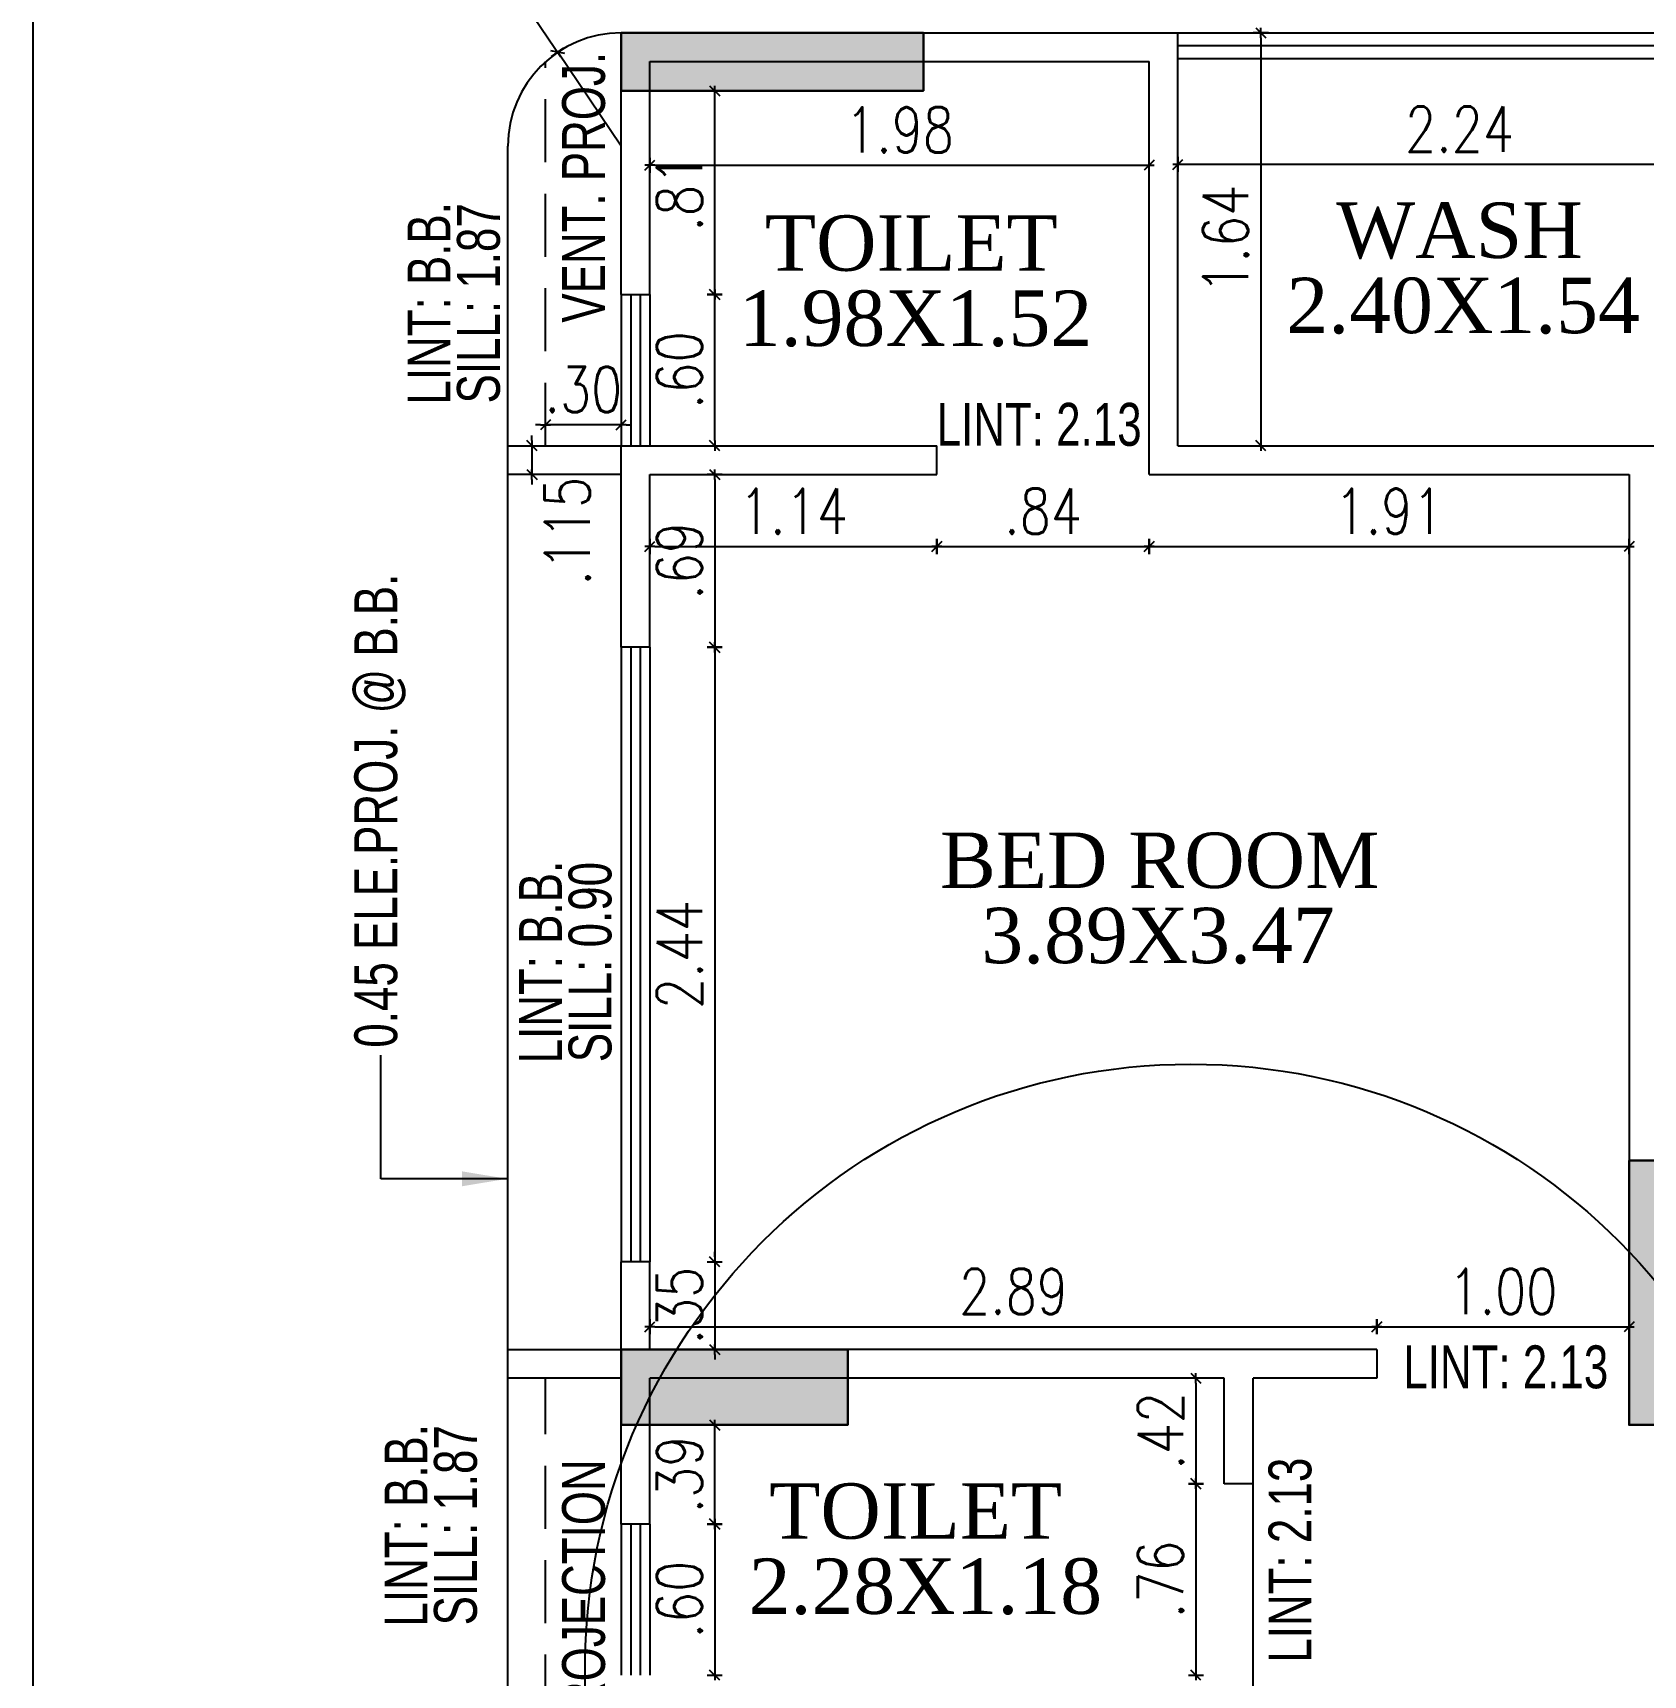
# Model space of a CAD drawing. Header units: inches. Extents: x 14235 to 14499, y 0 to 2549.
# Drawn here: x 14292.83 to 14299.22, y 2358.33 to 2364.85 of the extents above; entities that cross this region are included whole.
import ezdxf
from ezdxf.enums import TextEntityAlignment as Align

# ---------------------------------------------------------------- set-up
doc = ezdxf.new("R2010")
doc.units = ezdxf.units.IN
doc.header["$LTSCALE"] = 0.25
doc.header["$MEASUREMENT"] = 0
doc.header["$PDMODE"] = 35
doc.linetypes.add('DASHEDX2', pattern=[1.5, 1, -0.5])
for name, color, linetype in [('edges', 1, 'Continuous'), ('proj-internal', 1, 'DASHEDX2'), ('steel', 251, 'Continuous'), ('text-large', 7, 'Continuous'), ('wall', 7, 'Continuous'), ('windows', 106, 'Continuous'), ('WORK TEX', 6, 'Continuous'), ('WORKING DIM', 7, 'Continuous')]:
    doc.layers.add(name, color=color, linetype=linetype)
doc.layers.add('P-COL', color=7, linetype='Continuous', lineweight=30)
doc.layers.add('P-COLHAT', color=8, linetype='Continuous', lineweight=25)
doc.styles.add('ARIAL', font='TIMES_0.TTF')
doc.styles.add('ARL', font='swisscl_0.ttf')
doc.styles.add('romans', font='romans.shx', dxfattribs={"width": 0.8})
doc.dimstyles.new('121', dxfattribs={"dimscale": 0.1, "dimtxt": 1.8, "dimasz": 0.2, "dimexe": 0.03125, "dimexo": 0.25, "dimgap": 0.5, "dimtad": 1, "dimzin": 4, "dimdsep": 46, "dimtxsty": 'romans', "dimblk1": 'MINITICK', "dimblk2": 'MINITICK', "dimsah": 1, "dimcen": 1, "dimse1": 1, "dimse2": 1, "dimclrd": 252, "dimclre": 256, "dimclrt": 7, "dimadec": 3, "dimazin": 0, "dimtfac": 0.8, "dimtix": 1, "dimtmove": 2, "dimatfit": 3, "dimfxl": 0, "dimtolj": 1, "dimtzin": 3, "dimarcsym": 0})
doc.dimstyles.new('DFSGSG', dxfattribs={"dimtxt": 0.17, "dimasz": 0.18, "dimexe": 0.18, "dimexo": 0.0625, "dimgap": 0.09, "dimtad": 1, "dimzin": 0, "dimdsep": 46, "dimtxsty": 'ARIAL', "dimcen": 0.09, "dimse1": 1, "dimse2": 1, "dimaunit": 1, "dimadec": 0, "dimazin": 0, "dimtfac": 1, "dimtix": 1, "dimtofl": 0, "dimtmove": 0, "dimatfit": 3, "dimfxl": 0, "dimtolj": 1, "dimtzin": 0, "dimarcsym": 0})

# ---------------------------------------------------------------- blocks, each defined once
blk = doc.blocks.new('B')
at = {"layer": 'P-COLHAT', "lineweight": 30}
for points in [[(-0.3, -13.2006), (-0.3, -13.4306), (0.9, -13.4306), (0.9, -13.2006)], [(3.7015, -17.6765), (4.0015, -17.6765), (4.0015, -18.7265), (3.7015, -18.7265)], [(-0.3, -18.7265), (-0.3, -18.4265), (0.6, -18.4265), (0.6, -18.7265)]]:
    blk.add_hatch(color=256, dxfattribs=at).paths.add_polyline_path(points)
at = {"layer": 'P-COL'}
for points in [[(-0.3, -13.2006), (-0.3, -13.4306), (0.9, -13.4306), (0.9, -13.2006)], [(3.7015, -17.6765), (4.0015, -17.6765), (4.0015, -18.7265), (3.7015, -18.7265)], [(-0.3, -18.7265), (-0.3, -18.4265), (0.6, -18.4265), (0.6, -18.7265)]]:
    blk.add_lwpolyline(points, close=True, dxfattribs=at)
blk = doc.blocks.new('MINITICK')
at = {"color": 7}
for p, q in [((1, 1), (-1, -1)), ((-1, 0), (1, 0)), ((0, -1.5), (0, 1.5))]:
    blk.add_line(p, q, dxfattribs=at)
blk = doc.blocks.new('*D259')
at = {"layer": 'Defpoints', "color": 0, "transparency": 16777216}
for p in [(14297.2596, 2364.5618), (14295.2779, 2364.4432), (14297.2596, 2364.3263)]:
    blk.add_point(p, dxfattribs=at)
at = {"layer": 'WORKING DIM', "color": 252, "lineweight": -2, "transparency": 16777216}
blk.add_line((14295.2979, 2364.3263), (14297.2396, 2364.3263), dxfattribs=at)
at = {"layer": 'WORKING DIM', "color": 252, "lineweight": -2, "transparency": 16777216, "xscale": 0.02, "yscale": 0.02, "zscale": 0.02, "rotation": 180}
blk.add_blockref('MINITICK', (14295.2779, 2364.3263), dxfattribs=at)
at = {"layer": 'WORKING DIM', "color": 252, "lineweight": -2, "transparency": 16777216, "xscale": 0.02, "yscale": 0.02, "zscale": 0.02}
blk.add_blockref('MINITICK', (14297.2596, 2364.3263), dxfattribs=at)
at = {"layer": 'WORKING DIM', "color": 7, "transparency": 16777216, "insert": (14296.2687, 2364.4663), "char_height": 0.18, "attachment_point": 5, "style": 'romans'}
blk.add_mtext('\\A1;1.98', dxfattribs=at)
blk = doc.blocks.new('*D260')
at = {"layer": 'Defpoints', "color": 0, "transparency": 16777216}
for p in [(14295.2779, 2364.6218), (14295.535, 2364.6218), (14295.2779, 2363.8128)]:
    blk.add_point(p, dxfattribs=at)
at = {"layer": 'WORKING DIM', "color": 252, "lineweight": -2, "transparency": 16777216}
blk.add_line((14295.535, 2363.8328), (14295.535, 2364.6018), dxfattribs=at)
at = {"layer": 'WORKING DIM', "color": 252, "lineweight": -2, "transparency": 16777216, "xscale": 0.02, "yscale": 0.02, "zscale": 0.02}
for p, rotation in [((14295.535, 2364.6218), 90), ((14295.535, 2363.8128), 270)]:
    blk.add_blockref('MINITICK', p, dxfattribs=dict(at, rotation=rotation))
at = {"layer": 'WORKING DIM', "color": 7, "transparency": 16777216, "insert": (14295.395, 2364.2173), "char_height": 0.18, "attachment_point": 5, "rotation": 90, "style": 'romans'}
blk.add_mtext('\\A1;.81', dxfattribs=at)
blk = doc.blocks.new('*D261')
at = {"layer": 'Defpoints', "color": 0, "transparency": 16777216}
for p in [(14295.2779, 2363.8128), (14295.535, 2363.8128), (14295.2779, 2363.2131)]:
    blk.add_point(p, dxfattribs=at)
at = {"layer": 'WORKING DIM', "color": 252, "lineweight": -2, "transparency": 16777216}
blk.add_line((14295.535, 2363.2331), (14295.535, 2363.7928), dxfattribs=at)
at = {"layer": 'WORKING DIM', "color": 252, "lineweight": -2, "transparency": 16777216, "xscale": 0.02, "yscale": 0.02, "zscale": 0.02}
for p, rotation in [((14295.535, 2363.8128), 90), ((14295.535, 2363.2131), 270)]:
    blk.add_blockref('MINITICK', p, dxfattribs=dict(at, rotation=rotation))
at = {"layer": 'WORKING DIM', "color": 7, "transparency": 16777216, "insert": (14295.395, 2363.513), "char_height": 0.18, "attachment_point": 5, "rotation": 90, "style": 'romans'}
blk.add_mtext('\\A1;.60', dxfattribs=at)
blk = doc.blocks.new('*D262')
at = {"layer": 'Defpoints', "color": 0, "transparency": 16777216}
for p in [(14295.2779, 2363.0988), (14296.4174, 2363.0988), (14296.4174, 2362.8129)]:
    blk.add_point(p, dxfattribs=at)
at = {"layer": 'WORKING DIM', "color": 252, "lineweight": -2, "transparency": 16777216}
blk.add_line((14295.2979, 2362.8129), (14296.3974, 2362.8129), dxfattribs=at)
at = {"layer": 'WORKING DIM', "color": 252, "lineweight": -2, "transparency": 16777216, "xscale": 0.02, "yscale": 0.02, "zscale": 0.02, "rotation": 180}
blk.add_blockref('MINITICK', (14295.2779, 2362.8129), dxfattribs=at)
at = {"layer": 'WORKING DIM', "color": 252, "lineweight": -2, "transparency": 16777216, "xscale": 0.02, "yscale": 0.02, "zscale": 0.02}
blk.add_blockref('MINITICK', (14296.4174, 2362.8129), dxfattribs=at)
at = {"layer": 'WORKING DIM', "color": 7, "transparency": 16777216, "insert": (14295.8476, 2362.9529), "char_height": 0.18, "attachment_point": 5, "style": 'romans'}
blk.add_mtext('\\A1;1.14', dxfattribs=at)
blk = doc.blocks.new('*D263')
at = {"layer": 'Defpoints', "color": 0, "transparency": 16777216}
for p in [(14296.4174, 2363.1559), (14297.2596, 2363.1559), (14297.2596, 2362.8129)]:
    blk.add_point(p, dxfattribs=at)
at = {"layer": 'WORKING DIM', "color": 252, "lineweight": -2, "transparency": 16777216}
blk.add_line((14296.4374, 2362.8129), (14297.2396, 2362.8129), dxfattribs=at)
at = {"layer": 'WORKING DIM', "color": 252, "lineweight": -2, "transparency": 16777216, "xscale": 0.02, "yscale": 0.02, "zscale": 0.02, "rotation": 180}
blk.add_blockref('MINITICK', (14296.4174, 2362.8129), dxfattribs=at)
at = {"layer": 'WORKING DIM', "color": 252, "lineweight": -2, "transparency": 16777216, "xscale": 0.02, "yscale": 0.02, "zscale": 0.02}
blk.add_blockref('MINITICK', (14297.2596, 2362.8129), dxfattribs=at)
at = {"layer": 'WORKING DIM', "color": 7, "transparency": 16777216, "insert": (14296.8385, 2362.9529), "char_height": 0.18, "attachment_point": 5, "style": 'romans'}
blk.add_mtext('\\A1;.84', dxfattribs=at)
blk = doc.blocks.new('*D264')
at = {"layer": 'Defpoints', "color": 0, "transparency": 16777216}
for p in [(14297.3739, 2364.6218), (14299.6099, 2364.6218), (14297.3739, 2364.3295)]:
    blk.add_point(p, dxfattribs=at)
at = {"layer": 'WORKING DIM', "color": 252, "lineweight": -2, "transparency": 16777216}
blk.add_line((14299.5899, 2364.3295), (14297.3939, 2364.3295), dxfattribs=at)
at = {"layer": 'WORKING DIM', "color": 252, "lineweight": -2, "transparency": 16777216, "xscale": 0.02, "yscale": 0.02, "zscale": 0.02, "rotation": 180}
blk.add_blockref('MINITICK', (14297.3739, 2364.3295), dxfattribs=at)
at = {"layer": 'WORKING DIM', "color": 252, "lineweight": -2, "transparency": 16777216, "xscale": 0.02, "yscale": 0.02, "zscale": 0.02}
blk.add_blockref('MINITICK', (14299.6099, 2364.3295), dxfattribs=at)
at = {"layer": 'WORKING DIM', "color": 7, "transparency": 16777216, "insert": (14298.4919, 2364.4695), "char_height": 0.18, "attachment_point": 5, "style": 'romans'}
blk.add_mtext('\\A1;2.24', dxfattribs=at)
blk = doc.blocks.new('*D265')
at = {"layer": 'Defpoints', "color": 0, "transparency": 16777216}
for p in [(14297.6444, 2364.8518), (14297.5637, 2363.2131), (14297.7032, 2363.2131)]:
    blk.add_point(p, dxfattribs=at)
at = {"layer": 'WORKING DIM', "color": 252, "lineweight": -2, "transparency": 16777216}
blk.add_line((14297.7032, 2364.8318), (14297.7032, 2363.2331), dxfattribs=at)
at = {"layer": 'WORKING DIM', "color": 252, "lineweight": -2, "transparency": 16777216, "xscale": 0.02, "yscale": 0.02, "zscale": 0.02}
for p, rotation in [((14297.7032, 2364.8518), 90), ((14297.7032, 2363.2131), 270)]:
    blk.add_blockref('MINITICK', p, dxfattribs=dict(at, rotation=rotation))
at = {"layer": 'WORKING DIM', "color": 7, "transparency": 16777216, "insert": (14297.5632, 2364.0324), "char_height": 0.18, "attachment_point": 5, "rotation": 90, "style": 'romans'}
blk.add_mtext('\\A1;1.64', dxfattribs=at)
blk = doc.blocks.new('*D268')
at = {"layer": 'Defpoints', "color": 0, "transparency": 16777216}
for p in [(14297.2596, 2363.0988), (14299.1651, 2363.0988), (14299.1651, 2362.8129)]:
    blk.add_point(p, dxfattribs=at)
at = {"layer": 'WORKING DIM', "color": 252, "lineweight": -2, "transparency": 16777216}
blk.add_line((14297.2796, 2362.8129), (14299.1451, 2362.8129), dxfattribs=at)
at = {"layer": 'WORKING DIM', "color": 252, "lineweight": -2, "transparency": 16777216, "xscale": 0.02, "yscale": 0.02, "zscale": 0.02, "rotation": 180}
blk.add_blockref('MINITICK', (14297.2596, 2362.8129), dxfattribs=at)
at = {"layer": 'WORKING DIM', "color": 252, "lineweight": -2, "transparency": 16777216, "xscale": 0.02, "yscale": 0.02, "zscale": 0.02}
blk.add_blockref('MINITICK', (14299.1651, 2362.8129), dxfattribs=at)
at = {"layer": 'WORKING DIM', "color": 7, "transparency": 16777216, "insert": (14298.2123, 2362.9529), "char_height": 0.18, "attachment_point": 5, "style": 'romans'}
blk.add_mtext('\\A1;1.91', dxfattribs=at)
blk = doc.blocks.new('*D306')
at = {"layer": 'Defpoints', "color": 0, "transparency": 16777216}
for p in [(14295.2779, 2363.0988), (14295.2779, 2362.4128), (14295.535, 2362.4128)]:
    blk.add_point(p, dxfattribs=at)
at = {"layer": 'WORKING DIM', "color": 252, "lineweight": -2, "transparency": 16777216}
blk.add_line((14295.535, 2363.0788), (14295.535, 2362.4328), dxfattribs=at)
at = {"layer": 'WORKING DIM', "color": 252, "lineweight": -2, "transparency": 16777216, "xscale": 0.02, "yscale": 0.02, "zscale": 0.02}
for p, rotation in [((14295.535, 2363.0988), 90), ((14295.535, 2362.4128), 270)]:
    blk.add_blockref('MINITICK', p, dxfattribs=dict(at, rotation=rotation))
at = {"layer": 'WORKING DIM', "color": 7, "transparency": 16777216, "insert": (14295.395, 2362.7558), "char_height": 0.18, "attachment_point": 5, "rotation": 90, "style": 'romans'}
blk.add_mtext('\\A1;.69', dxfattribs=at)
blk = doc.blocks.new('*D307')
at = {"layer": 'Defpoints', "color": 0, "transparency": 16777216}
for p in [(14295.2017, 2362.4128), (14295.2017, 2359.9738), (14295.535, 2359.9738)]:
    blk.add_point(p, dxfattribs=at)
at = {"layer": 'WORKING DIM', "color": 252, "lineweight": -2, "transparency": 16777216}
blk.add_line((14295.535, 2362.3928), (14295.535, 2359.9938), dxfattribs=at)
at = {"layer": 'WORKING DIM', "color": 252, "lineweight": -2, "transparency": 16777216, "xscale": 0.02, "yscale": 0.02, "zscale": 0.02}
for p, rotation in [((14295.535, 2362.4128), 90), ((14295.535, 2359.9738), 270)]:
    blk.add_blockref('MINITICK', p, dxfattribs=dict(at, rotation=rotation))
at = {"layer": 'WORKING DIM', "color": 7, "transparency": 16777216, "insert": (14295.395, 2361.1933), "char_height": 0.18, "attachment_point": 5, "rotation": 90, "style": 'romans'}
blk.add_mtext('\\A1;2.44', dxfattribs=at)
blk = doc.blocks.new('*D308')
at = {"layer": 'Defpoints', "color": 0, "transparency": 16777216}
for p in [(14295.2779, 2359.9738), (14295.2779, 2359.6259), (14295.535, 2359.6259)]:
    blk.add_point(p, dxfattribs=at)
at = {"layer": 'WORKING DIM', "color": 252, "lineweight": -2, "transparency": 16777216}
for p, q in [((14295.535, 2359.9938), (14295.535, 2360.0138)), ((14295.535, 2359.9738), (14295.535, 2359.6259)), ((14295.535, 2359.6059), (14295.535, 2359.5859))]:
    blk.add_line(p, q, dxfattribs=at)
at = {"layer": 'WORKING DIM', "color": 252, "lineweight": -2, "transparency": 16777216, "xscale": 0.02, "yscale": 0.02, "zscale": 0.02}
for p, rotation in [((14295.535, 2359.9738), 270), ((14295.535, 2359.6259), 90)]:
    blk.add_blockref('MINITICK', p, dxfattribs=dict(at, rotation=rotation))
at = {"layer": 'WORKING DIM', "color": 7, "transparency": 16777216, "insert": (14295.395, 2359.7998), "char_height": 0.18, "attachment_point": 5, "rotation": 90, "style": 'romans'}
blk.add_mtext('\\A1;.35', dxfattribs=at)
blk = doc.blocks.new('*D309')
at = {"layer": 'Defpoints', "color": 0, "transparency": 16777216}
for p in [(14299.1651, 2359.7159), (14298.1642, 2359.5116), (14299.1651, 2359.5116)]:
    blk.add_point(p, dxfattribs=at)
at = {"layer": 'WORKING DIM', "color": 252, "lineweight": -2, "transparency": 16777216}
blk.add_line((14298.1842, 2359.7159), (14299.1451, 2359.7159), dxfattribs=at)
at = {"layer": 'WORKING DIM', "color": 252, "lineweight": -2, "transparency": 16777216, "xscale": 0.02, "yscale": 0.02, "zscale": 0.02, "rotation": 180}
blk.add_blockref('MINITICK', (14298.1642, 2359.7159), dxfattribs=at)
at = {"layer": 'WORKING DIM', "color": 252, "lineweight": -2, "transparency": 16777216, "xscale": 0.02, "yscale": 0.02, "zscale": 0.02}
blk.add_blockref('MINITICK', (14299.1651, 2359.7159), dxfattribs=at)
at = {"layer": 'WORKING DIM', "color": 7, "transparency": 16777216, "insert": (14298.6646, 2359.8559), "char_height": 0.18, "attachment_point": 5, "style": 'romans'}
blk.add_mtext('\\A1;1.00', dxfattribs=at)
blk = doc.blocks.new('*D333')
at = {"layer": 'Defpoints', "color": 0, "transparency": 16777216}
for p in [(14298.1642, 2359.7159), (14295.2779, 2359.6259), (14298.1642, 2359.6259)]:
    blk.add_point(p, dxfattribs=at)
at = {"layer": 'WORKING DIM', "color": 252, "lineweight": -2, "transparency": 16777216}
blk.add_line((14295.2979, 2359.7159), (14298.1442, 2359.7159), dxfattribs=at)
at = {"layer": 'WORKING DIM', "color": 252, "lineweight": -2, "transparency": 16777216, "xscale": 0.02, "yscale": 0.02, "zscale": 0.02, "rotation": 180}
blk.add_blockref('MINITICK', (14295.2779, 2359.7159), dxfattribs=at)
at = {"layer": 'WORKING DIM', "color": 252, "lineweight": -2, "transparency": 16777216, "xscale": 0.02, "yscale": 0.02, "zscale": 0.02}
blk.add_blockref('MINITICK', (14298.1642, 2359.7159), dxfattribs=at)
at = {"layer": 'WORKING DIM', "color": 7, "transparency": 16777216, "insert": (14296.7211, 2359.8559), "char_height": 0.18, "attachment_point": 5, "style": 'romans'}
blk.add_mtext('\\A1;2.89', dxfattribs=at)
blk = doc.blocks.new('*D347')
at = {"layer": 'Defpoints', "color": 0, "transparency": 16777216}
for p in [(14294.9119, 2364.7749), (14295.1636, 2364.4018)]:
    blk.add_point(p, dxfattribs=at)
at = {"layer": 'WORKING DIM', "color": 252, "lineweight": -2, "transparency": 16777216}
for p, q in [((14294.5882, 2365.2547), (14294.9007, 2364.7914)), ((14295.1636, 2364.4018), (14294.9119, 2364.7749))]:
    blk.add_line(p, q, dxfattribs=at)
at = {"layer": 'WORKING DIM', "color": 252, "lineweight": -2, "transparency": 16777216, "xscale": 0.02, "yscale": 0.02, "zscale": 0.02, "rotation": 304.0031793936076}
blk.add_blockref('MINITICK', (14294.9119, 2364.7749), dxfattribs=at)
at = {"layer": 'WORKING DIM', "color": 7, "transparency": 16777216, "insert": (14294.8549, 2365.1097), "char_height": 0.18, "attachment_point": 5, "rotation": 304.00318, "style": 'romans'}
blk.add_mtext('\\A1;R.45', dxfattribs=at)
blk = doc.blocks.new('*D349')
at = {"layer": 'Defpoints', "color": 0, "transparency": 16777216}
for p in [(14295.2779, 2358.9329), (14295.2779, 2358.3329), (14295.535, 2358.3329)]:
    blk.add_point(p, dxfattribs=at)
at = {"layer": 'WORKING DIM', "color": 252, "lineweight": -2, "transparency": 16777216}
blk.add_line((14295.535, 2358.9129), (14295.535, 2358.3529), dxfattribs=at)
at = {"layer": 'WORKING DIM', "color": 252, "lineweight": -2, "transparency": 16777216, "xscale": 0.02, "yscale": 0.02, "zscale": 0.02}
for p, rotation in [((14295.535, 2358.9329), 90), ((14295.535, 2358.3329), 270)]:
    blk.add_blockref('MINITICK', p, dxfattribs=dict(at, rotation=rotation))
at = {"layer": 'WORKING DIM', "color": 7, "transparency": 16777216, "insert": (14295.395, 2358.6329), "char_height": 0.18, "attachment_point": 5, "rotation": 90, "style": 'romans'}
blk.add_mtext('\\A1;.60', dxfattribs=at)
blk = doc.blocks.new('*D350')
at = {"layer": 'Defpoints', "color": 0, "transparency": 16777216}
for p in [(14295.2779, 2359.3259), (14295.535, 2359.3259), (14295.2779, 2358.9329)]:
    blk.add_point(p, dxfattribs=at)
at = {"layer": 'WORKING DIM', "color": 252, "lineweight": -2, "transparency": 16777216}
blk.add_line((14295.535, 2358.9529), (14295.535, 2359.3059), dxfattribs=at)
at = {"layer": 'WORKING DIM', "color": 252, "lineweight": -2, "transparency": 16777216, "xscale": 0.02, "yscale": 0.02, "zscale": 0.02}
for p, rotation in [((14295.535, 2359.3259), 90), ((14295.535, 2358.9329), 270)]:
    blk.add_blockref('MINITICK', p, dxfattribs=dict(at, rotation=rotation))
at = {"layer": 'WORKING DIM', "color": 7, "transparency": 16777216, "insert": (14295.395, 2359.1294), "char_height": 0.18, "attachment_point": 5, "rotation": 90, "style": 'romans'}
blk.add_mtext('\\A1;.39', dxfattribs=at)
blk = doc.blocks.new('*D356')
at = {"layer": 'Defpoints', "color": 0, "transparency": 16777216}
for p in [(14297.5579, 2359.5116), (14297.4455, 2359.0929), (14297.5579, 2359.0929)]:
    blk.add_point(p, dxfattribs=at)
at = {"layer": 'WORKING DIM', "color": 252, "lineweight": -2, "transparency": 16777216}
blk.add_line((14297.4455, 2359.4916), (14297.4455, 2359.1129), dxfattribs=at)
at = {"layer": 'WORKING DIM', "color": 252, "lineweight": -2, "transparency": 16777216, "xscale": 0.02, "yscale": 0.02, "zscale": 0.02}
for p, rotation in [((14297.4455, 2359.5116), 90), ((14297.4455, 2359.0929), 270)]:
    blk.add_blockref('MINITICK', p, dxfattribs=dict(at, rotation=rotation))
at = {"layer": 'WORKING DIM', "color": 7, "transparency": 16777216, "insert": (14297.3055, 2359.3022), "char_height": 0.18, "attachment_point": 5, "rotation": 90, "style": 'romans'}
blk.add_mtext('\\A1;.42', dxfattribs=at)
blk = doc.blocks.new('*D357')
at = {"layer": 'Defpoints', "color": 0, "transparency": 16777216}
for p in [(14297.6154, 2359.0929), (14297.4455, 2358.3329), (14297.6154, 2358.3329)]:
    blk.add_point(p, dxfattribs=at)
at = {"layer": 'WORKING DIM', "color": 252, "lineweight": -2, "transparency": 16777216}
blk.add_line((14297.4455, 2359.0729), (14297.4455, 2358.3529), dxfattribs=at)
at = {"layer": 'WORKING DIM', "color": 252, "lineweight": -2, "transparency": 16777216, "xscale": 0.02, "yscale": 0.02, "zscale": 0.02}
for p, rotation in [((14297.4455, 2359.0929), 90), ((14297.4455, 2358.3329), 270)]:
    blk.add_blockref('MINITICK', p, dxfattribs=dict(at, rotation=rotation))
at = {"layer": 'WORKING DIM', "color": 7, "transparency": 16777216, "insert": (14297.3055, 2358.7129), "char_height": 0.18, "attachment_point": 5, "rotation": 90, "style": 'romans'}
blk.add_mtext('\\A1;.76', dxfattribs=at)
blk = doc.blocks.new('*D365')
at = {"layer": 'Defpoints', "color": 0, "transparency": 16777216}
for p in [(14294.8636, 2363.5018), (14295.1636, 2363.4204), (14294.8636, 2363.2961)]:
    blk.add_point(p, dxfattribs=at)
at = {"layer": 'WORKING DIM', "color": 252, "lineweight": -2, "transparency": 16777216}
for p, q in [((14294.8436, 2363.2961), (14294.8236, 2363.2961)), ((14295.1636, 2363.2961), (14294.8636, 2363.2961)), ((14295.1836, 2363.2961), (14295.2036, 2363.2961))]:
    blk.add_line(p, q, dxfattribs=at)
at = {"layer": 'WORKING DIM', "color": 252, "lineweight": -2, "transparency": 16777216, "xscale": 0.02, "yscale": 0.02, "zscale": 0.02}
blk.add_blockref('MINITICK', (14294.8636, 2363.2961), dxfattribs=at)
at = {"layer": 'WORKING DIM', "color": 252, "lineweight": -2, "transparency": 16777216, "xscale": 0.02, "yscale": 0.02, "zscale": 0.02, "rotation": 180}
blk.add_blockref('MINITICK', (14295.1636, 2363.2961), dxfattribs=at)
at = {"layer": 'WORKING DIM', "color": 7, "transparency": 16777216, "insert": (14295.0136, 2363.4361), "char_height": 0.18, "attachment_point": 5, "style": 'romans'}
blk.add_mtext('\\A1;.30', dxfattribs=at)
blk = doc.blocks.new('*D377')
at = {"layer": 'Defpoints', "color": 0, "transparency": 16777216}
for p in [(14294.786, 2363.2131), (14294.786, 2363.0988), (14294.8096, 2363.0988)]:
    blk.add_point(p, dxfattribs=at)
at = {"layer": 'WORKING DIM', "color": 252, "lineweight": -2, "transparency": 16777216}
for p, q in [((14294.8096, 2363.2331), (14294.8096, 2363.2531)), ((14294.8096, 2363.2131), (14294.8096, 2363.0988)), ((14294.8096, 2363.0788), (14294.8096, 2363.0588))]:
    blk.add_line(p, q, dxfattribs=at)
at = {"layer": 'WORKING DIM', "color": 252, "lineweight": -2, "transparency": 16777216, "xscale": 0.02, "yscale": 0.02, "zscale": 0.02}
for p, rotation in [((14294.8096, 2363.2131), 270), ((14294.8096, 2363.0988), 90)]:
    blk.add_blockref('MINITICK', p, dxfattribs=dict(at, rotation=rotation))
at = {"layer": 'WORKING DIM', "color": 7, "transparency": 16777216, "insert": (14294.9496, 2362.8738), "char_height": 0.18, "attachment_point": 5, "rotation": 90, "style": 'romans'}
blk.add_mtext('\\A1;.115', dxfattribs=at)

msp = doc.modelspace()

# ---------------------------------------------------------------- linework, layer by layer
at = {"layer": 'edges', "ltscale": 0.4}
msp.add_line((14294.7136, 2353.457), (14294.7136, 2364.4018), dxfattribs=at)
for points in [[(14295.1636, 2363.0988), (14294.7136, 2363.0988), (14294.7136, 2363.2131), (14295.1636, 2363.2131)], [(14295.1636, 2359.5116), (14294.7136, 2359.5116), (14294.7136, 2359.6259), (14295.1636, 2359.6259)]]:
    msp.add_lwpolyline(points, dxfattribs=at)
msp.add_arc((14295.1636, 2364.4018), 0.45, 90, 180, dxfattribs=at)
at = {"layer": 'proj-internal'}
for p, q in [((14294.8636, 2363.2131), (14294.8636, 2364.7375)), ((14294.8636, 2357.0393), (14294.8636, 2359.5116))]:
    msp.add_line(p, q, dxfattribs=at)
at = {"layer": 'steel'}
for p, q in [((14297.3739, 2364.8518), (14299.6099, 2364.8518)), ((14297.3739, 2364.801), (14299.6099, 2364.801)), ((14297.3739, 2364.7502), (14299.6099, 2364.7502))]:
    msp.add_line(p, q, dxfattribs=at)
at = {"layer": 'wall'}
for p, q in [((14295.1636, 2364.8518), (14297.3739, 2364.8518)), ((14295.1636, 2363.8128), (14295.1636, 2364.8518)), ((14297.3739, 2363.2131), (14297.3739, 2364.8518)), ((14295.2779, 2363.8128), (14295.2779, 2364.7375)), ((14295.2779, 2364.7375), (14297.2596, 2364.7375)), ((14297.2596, 2363.0988), (14297.2596, 2364.7375)), ((14295.1636, 2363.8128), (14295.2779, 2363.8128)), ((14295.1636, 2363.2131), (14296.4174, 2363.2131)), ((14295.1636, 2362.4128), (14295.1636, 2363.2131)), ((14296.4174, 2363.0988), (14296.4174, 2363.2131)), ((14297.3739, 2363.2131), (14299.8892, 2363.2131)), ((14295.2779, 2363.0988), (14296.4174, 2363.0988)), ((14295.2779, 2362.4128), (14295.2779, 2363.0988)), ((14297.2596, 2363.0988), (14299.1651, 2363.0988)), ((14299.1651, 2363.0988), (14299.1651, 2359.3259)), ((14295.2779, 2362.4128), (14295.1636, 2362.4128)), ((14295.2779, 2359.9738), (14295.1636, 2359.9738)), ((14295.1636, 2358.9329), (14295.1636, 2359.9738)), ((14295.2779, 2359.6259), (14295.2779, 2359.9738)), ((14298.1642, 2359.6259), (14295.2779, 2359.6259)), ((14298.1642, 2359.6259), (14298.1642, 2359.5116)), ((14295.2779, 2358.9329), (14295.2779, 2359.5116)), ((14297.5579, 2359.5116), (14295.2779, 2359.5116)), ((14297.5579, 2359.0929), (14297.5579, 2359.5116)), ((14298.1642, 2359.5116), (14297.6729, 2359.5116)), ((14297.6729, 2357.0393), (14297.6729, 2359.5116)), ((14299.2794, 2359.3259), (14299.1651, 2359.3259)), ((14297.6729, 2359.0929), (14297.5579, 2359.0929)), ((14295.2779, 2358.9329), (14295.1636, 2358.9329)), ((14295.2779, 2358.9329), (14295.2779, 2358.9329))]:
    msp.add_line(p, q, dxfattribs=at)
msp.add_lwpolyline([(14318.9513, 2383.0183), (14292.828, 2383.0183), (14292.828, 2346.0763), (14318.9513, 2346.0763)], close=True, dxfattribs=at)
at = {"layer": 'wall', "color": 2}
msp.add_circle((14297.4255, 2358.3529), 2.4053, dxfattribs=at)
at = {"layer": 'windows'}
for p, q in [((14295.1636, 2363.8128), (14295.1636, 2363.2131)), ((14295.2017, 2363.8128), (14295.2017, 2363.2131)), ((14295.2398, 2363.8128), (14295.2398, 2363.2131)), ((14295.2779, 2363.8128), (14295.2779, 2363.2131)), ((14295.1636, 2362.4128), (14295.1636, 2359.9738)), ((14295.2017, 2362.4128), (14295.2017, 2359.9738)), ((14295.2398, 2362.4128), (14295.2398, 2359.9738)), ((14295.2779, 2362.4128), (14295.2779, 2359.9738)), ((14295.1636, 2358.9329), (14295.1636, 2358.3329)), ((14295.2017, 2358.9329), (14295.2017, 2358.3329)), ((14295.2398, 2358.9329), (14295.2398, 2358.3329)), ((14295.2779, 2358.9329), (14295.2779, 2358.3329))]:
    msp.add_line(p, q, dxfattribs=at)

# ---------------------------------------------------------------- block references
at = {"layer": 'P-COL'}
msp.add_blockref('B', (14295.4636, 2378.0524), dxfattribs=at)

# ---------------------------------------------------------------- texts
at = {"layer": 'text-large', "style": 'ARIAL'}
for s, p in [('WASH', (14298.4916, 2364.0684)), ('TOILET', (14296.3157, 2364.0176)), ('2.40X1.54', (14298.5065, 2363.7699)), ('1.98X1.52', (14296.3325, 2363.7191)), ('BED ROOM', (14297.3022, 2361.5677)), ('3.89X3.47', (14297.2952, 2361.2692)), ('TOILET', (14296.333, 2358.9847)), ('2.28X1.18', (14296.3716, 2358.6862))]:
    msp.add_text(s, height=0.22, dxfattribs=at).set_placement(p, align=Align.MIDDLE_CENTER)
at = {"layer": 'WORK TEX', "color": 3, "style": 'ARL'}
for s, p in [('VENT. PROJ.', (14295.0143, 2364.2389)), ('VENT. PROJECTION ', (14295.0143, 2358.3714))]:
    msp.add_text(s, height=0.17, rotation=90, dxfattribs=at).set_placement(p, align=Align.MIDDLE_CENTER)
at = {"layer": 'WORK TEX', "style": 'ARL'}
for s, p in [('LINT: B.B.', (14294.4006, 2363.7781)), ('SILL: 1.87', (14294.5971, 2363.7781)), ('0.45 ELE.PROJ. @ B.B.', (14294.1896, 2361.7644)), ('LINT: B.B.', (14294.8435, 2361.1634)), ('SILL: 0.90', (14295.04, 2361.1634)), ('LINT: B.B.', (14294.3093, 2358.9279)), ('SILL: 1.87', (14294.5058, 2358.9279)), ('LINT: 2.13', (14297.8187, 2358.7894))]:
    msp.add_text(s, height=0.17, rotation=90, dxfattribs=at).set_placement(p, align=Align.MIDDLE_CENTER)
for p in [(14296.8231, 2363.2978), (14298.6756, 2359.5567)]:
    msp.add_text('LINT: 2.13', height=0.17, dxfattribs=at).set_placement(p, align=Align.MIDDLE_CENTER)

# ---------------------------------------------------------------- dimensions: what is measured, and where the dimension line sits
at = {"layer": 'WORKING DIM'}
dim = msp.add_radius_dim(center=(14295.1636, 2364.4018), mpoint=(14294.9119, 2364.7749), dimstyle='121', override={"dimfxl": 0.18, "dimfxlon": 1}, dxfattribs=at)
dim.commit()
dim.dimension.update_dxf_attribs({"geometry": '*D347', "text_midpoint": (14294.8549, 2365.1097)})
for base, p1, p2, picture, middle in [((14297.7032, 2363.2131), (14297.6444, 2364.8518), (14297.5637, 2363.2131), '*D265', (14297.5632, 2364.0324)), ((14295.535, 2364.6218), (14295.2779, 2363.8128), (14295.2779, 2364.6218), '*D260', (14295.395, 2364.2173)), ((14295.535, 2363.8128), (14295.2779, 2363.2131), (14295.2779, 2363.8128), '*D261', (14295.395, 2363.513)), ((14295.535, 2362.4128), (14295.2779, 2363.0988), (14295.2779, 2362.4128), '*D306', (14295.395, 2362.7558)), ((14295.535, 2359.9738), (14295.2017, 2362.4128), (14295.2017, 2359.9738), '*D307', (14295.395, 2361.1933)), ((14295.535, 2359.6259), (14295.2779, 2359.9738), (14295.2779, 2359.6259), '*D308', (14295.395, 2359.7998)), ((14297.4455, 2359.0929), (14297.5579, 2359.5116), (14297.5579, 2359.0929), '*D356', (14297.3055, 2359.3022)), ((14295.535, 2359.3259), (14295.2779, 2358.9329), (14295.2779, 2359.3259), '*D350', (14295.395, 2359.1294)), ((14297.4455, 2358.3329), (14297.6154, 2359.0929), (14297.6154, 2358.3329), '*D357', (14297.3055, 2358.7129)), ((14295.535, 2358.3329), (14295.2779, 2358.9329), (14295.2779, 2358.3329), '*D349', (14295.395, 2358.6329))]:
    dim = msp.add_linear_dim(base=base, p1=p1, p2=p2, angle=90, dimstyle='121', override={"dimfxl": 0.18, "dimfxlon": 1}, dxfattribs=at)
    dim.commit()
    dim.dimension.update_dxf_attribs({"geometry": picture, "text_midpoint": middle})
for base, p1, p2, picture, middle in [((14297.3739, 2364.3295), (14299.6099, 2364.6218), (14297.3739, 2364.6218), '*D264', (14298.4919, 2364.4695)), ((14297.2596, 2364.3263), (14295.2779, 2364.4432), (14297.2596, 2364.5618), '*D259', (14296.2687, 2364.4663)), ((14294.8636, 2363.2961), (14295.1636, 2363.4204), (14294.8636, 2363.5018), '*D365', (14295.0136, 2363.4361)), ((14296.4174, 2362.8129), (14295.2779, 2363.0988), (14296.4174, 2363.0988), '*D262', (14295.8476, 2362.9529)), ((14297.2596, 2362.8129), (14296.4174, 2363.1559), (14297.2596, 2363.1559), '*D263', (14296.8385, 2362.9529)), ((14299.1651, 2362.8129), (14297.2596, 2363.0988), (14299.1651, 2363.0988), '*D268', (14298.2123, 2362.9529)), ((14298.1642, 2359.7159), (14295.2779, 2359.6259), (14298.1642, 2359.6259), '*D333', (14296.7211, 2359.8559)), ((14299.1651, 2359.7159), (14298.1642, 2359.5116), (14299.1651, 2359.5116), '*D309', (14298.6646, 2359.8559))]:
    dim = msp.add_linear_dim(base=base, p1=p1, p2=p2, dimstyle='121', override={"dimfxl": 0.18, "dimfxlon": 1}, dxfattribs=at)
    dim.commit()
    dim.dimension.update_dxf_attribs({"geometry": picture, "text_midpoint": middle})
dim = msp.add_linear_dim(base=(14294.8096, 2363.0988), p1=(14294.786, 2363.2131), p2=(14294.786, 2363.0988), angle=270, text='.115', dimstyle='121', override={"dimfxl": 0.18, "dimfxlon": 1}, dxfattribs=at)
dim.commit()
dim.dimension.update_dxf_attribs({"geometry": '*D377', "text_midpoint": (14294.9496, 2362.8738), "dimtype": 160})

# ---------------------------------------------------------------- leaders
at = {"layer": 'wall'}
msp.add_leader([(14294.7116, 2360.3031), (14294.2094, 2360.3031), (14294.2094, 2360.7939)], dimstyle='DFSGSG', override={"dimgap": 0.09, "dimtad": 0, "dimarcsym": 1}, dxfattribs=at)

doc.saveas('drawing.dxf')
